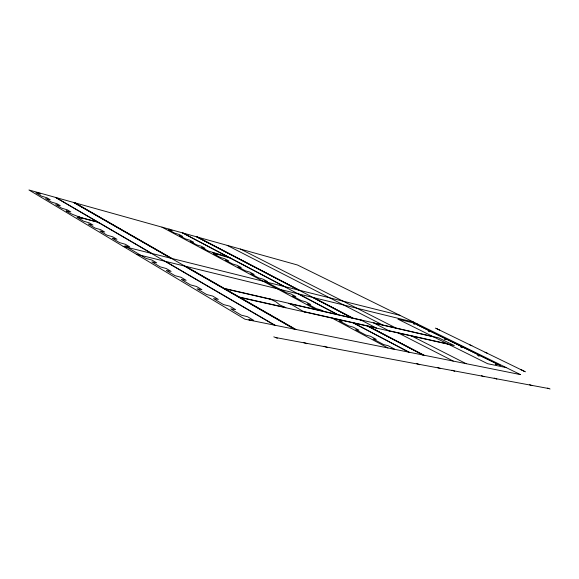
<?xml version="1.0" encoding="UTF-8"?>
<svg xmlns="http://www.w3.org/2000/svg" width="579" height="579" viewBox="0 0 579 579"><rect width="100%" height="100%" fill="white"/><g stroke="black" fill="none" stroke-linecap="round" stroke-linejoin="round"><path stroke-width="0.87" d="M495.465 364.14L496.746 364.719L495.45 364.177M429.908 331.745L428.757 331.289M428.735 331.224L429.929 331.702M477.892 355.52L479.18 356.005M477.907 355.477L479.137 355.969M462.172 347.661L460.949 347.168L462.194 347.617M445.765 339.511L444.571 339.084L445.794 339.533M391.223 348.623L394.371 348.999L388.256 345.75L383.58 344.541L373.093 338.947L376.285 339.374L370.415 336.254L365.754 335.031L355.68 329.661L358.908 330.139L353.27 327.135L348.63 325.897L338.947 320.73L342.211 321.251L339.489 319.803M275.59 337.528L548.849 388.56M506.133 367.564L487.634 363.713L397.947 319.159L417.191 323.842M239.445 297.107L285.158 307.384M304.156 311.654L375.829 327.765M388.69 330.652L447.856 343.955M240.119 297.497L454.291 345.576L438.766 337.89L224.29 288.422M230.239 258.075L215.764 253.761L217.501 254.68L213.246 253.682L220.244 257.416L224.659 258.719L228.734 260.883L225.332 260.13L232.57 263.988L237.014 265.291L241.226 267.527L237.831 266.796L245.322 270.791L249.795 272.087L254.152 274.41L250.765 273.701L258.524 277.833L263.025 279.129L267.534 281.524L264.162 280.844L286.366 292.684L290.919 293.966L295.768 296.542L292.424 295.92L301.066 300.53L305.64 301.797L310.67 304.474L307.355 303.881L316.322 308.665L320.918 309.924L323.523 311.307M224.934 288.791L270.538 299.3M289.514 303.671L361.26 320.201M374.157 323.176L433.591 336.862M81.682 218.384L77 217.291L83.521 221.178L89.166 222.828L92.98 225.086L88.276 224.008L95.05 228.046L100.753 229.697L104.719 232.049L99.993 230.992L107.043 235.19L112.811 236.84L116.936 239.286L112.181 238.251L119.52 242.623L125.346 244.28L129.645 246.82L124.876 245.814L146.074 258.444L152.024 260.087L156.692 262.859L151.886 261.911L160.209 266.868L166.224 268.511L171.095 271.399L166.289 270.487L174.981 275.662L181.053 277.305L186.141 280.316L181.328 279.447L190.419 284.861L196.549 286.489L201.876 289.645L197.055 288.82L206.573 294.487L212.768 296.101L218.341 299.408L213.528 298.626L223.494 304.568L229.747 306.168L235.588 309.635L230.782 308.911L241.24 315.142L247.551 316.727L253.682 320.361L248.89 319.695L249.665 320.158M136.412 254.275L413.681 322.119M123.11 246.314L399.894 315.338M99.776 223.277L97.048 222.032L81.407 217.856L83.029 218.819C77.593 215.735 71.231 214.729 66.144 210.828L70.804 211.936L67.265 209.844L61.743 208.201L55.693 204.597L60.317 205.726L56.908 203.699L51.444 202.071L45.611 198.59L50.214 199.733L46.921 197.779L41.522 196.151L35.891 192.8L40.458 193.951L38.076 192.532M78.23 216.343L80.966 217.595L96.599 221.771L94.97 220.816L96.056 221.106M169.01 229.118L172.05 230.732L168.648 229.892L174.8 233.178L179.099 234.481L182.674 236.384L179.273 235.559L185.62 238.946L189.948 240.249L193.639 242.217L190.23 241.407L196.788 244.903L201.145 246.205L204.959 248.239L201.55 247.443L208.324 251.054L227.192 256.678L225.455 255.766L226.288 255.99M481.453 375.713L484.138 376.734M451.946 370.191L454.761 371.262M437.391 367.462L440.272 368.562M416.771 363.605L419.739 364.734M324.11 346.264L327.468 347.545M303.418 342.392L306.863 343.702M273.802 336.848L277.37 338.208M435.307 328.112L437.362 328.894M437.644 329.248L439.707 330.037M469.764 344.881L471.892 345.692M485.043 352.314L487.2 353.139M520.528 369.583L522.765 370.437M523.315 370.936L525.551 371.79M547.64 388.096L550.05 389.016M529.633 384.724L532.115 385.672M494.213 378.101L496.847 379.1M436.334 328.503L524.436 371.363M240.43 249.064L395.877 327.996M411.64 336.001L466.16 363.684M227.163 245.358L382.618 324.942M398.439 333.041L453.234 361.086M373.513 322.836L389.363 331M360.616 319.861L376.509 328.112M197.598 237.101L299.647 290.34M313.637 297.635L352.785 318.059M368.693 326.361L423.994 355.209M197.005 236.934L352.17 317.914M368.085 326.223L423.394 355.086M196.556 236.811L298.583 290.072M312.566 297.374L351.714 317.813M367.629 326.122L422.945 354.999M182.848 232.982L284.586 286.583M298.561 293.951L337.738 314.585M353.682 322.988L409.179 352.227M182.385 232.852L337.26 314.477M353.204 322.887L408.709 352.133M212.71 252.357L216.647 254.456M161.961 227.142L316.243 309.635M332.216 318.168L387.93 347.957M288.863 303.316C294.552 305.813 299.14 309.526 304.836 312.023M269.886 298.938L275.966 301.818L279.621 304.807L285.838 307.76M74.886 202.816L172.129 258.538M185.758 266.347L295.905 329.458M74.112 202.599L295.066 329.285M73.54 202.44L170.704 258.183M184.325 265.993L294.436 329.161M55.931 197.519L151.988 253.515M165.5 261.39L275.097 325.275M55.331 197.352L274.439 325.137M413.442 323.675L414.564 324.117L413.478 323.675M520.463 374.606L244.975 319.217L28.95 189.984L297.497 265.008L520.463 374.606M500.603 365.61L415.787 324.088L500.603 365.61"/></g></svg>
